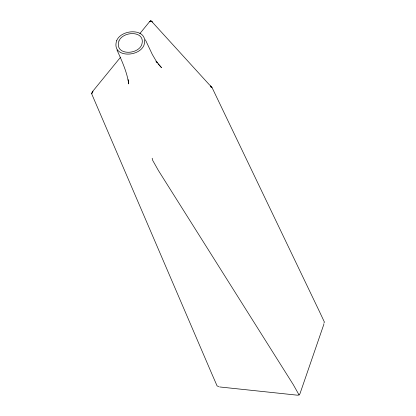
<?xml version="1.0" encoding="UTF-8"?>
<svg xmlns="http://www.w3.org/2000/svg" width="416" height="416" viewBox="0 0 416 416"><rect width="100%" height="100%" fill="white"/><g stroke="black" fill="none" stroke-linecap="round" stroke-linejoin="round"><path stroke-width="0.62" d="M323.892 324.21L299.972 393.708L299.068 394.95L297.492 395.195L219.695 386.958M323.851 323.294L324.381 322.02L319.613 311.865L212.035 87.532L210.543 85.904M218.92 386.526L217.116 385.965L211.978 374.171L91.619 93.688L92.882 91.156M91.619 93.688L92.908 91.452M139.849 33.602L149.344 21.954L150.956 20.8L152.298 22.006M91.853 93.304L93.002 91L120.359 57.47M150.181 21.731L150.857 20.883L152.173 21.804M149.874 21.731L150.857 20.883M149.838 21.783L150.743 21.044M156.463 61.948L157.669 62.358L155.922 61.76M212.035 87.532L210.548 86.856M150.686 21.102L152.048 21.824L209.841 85.28M158.09 63.851L161.512 67.647L156.749 62.015L152.344 54.512L145.356 39.733M210.34 85.556L211.51 87.272M116.958 49.925C121.852 60.876 127.046 71.932 128.726 83.918L128.107 79.57M299.068 394.95L293.301 384.675L158.444 170.57L152.714 160.415L152.168 158.236M118.96 40.955C114.15 55.37 137.384 55.271 141.653 44.938C146.463 30.524 123.23 30.623 118.96 40.955M116.698 40.56C110.942 57.803 138.788 57.652 143.915 45.334C149.677 28.09 121.826 28.246 116.698 40.56"/></g></svg>
